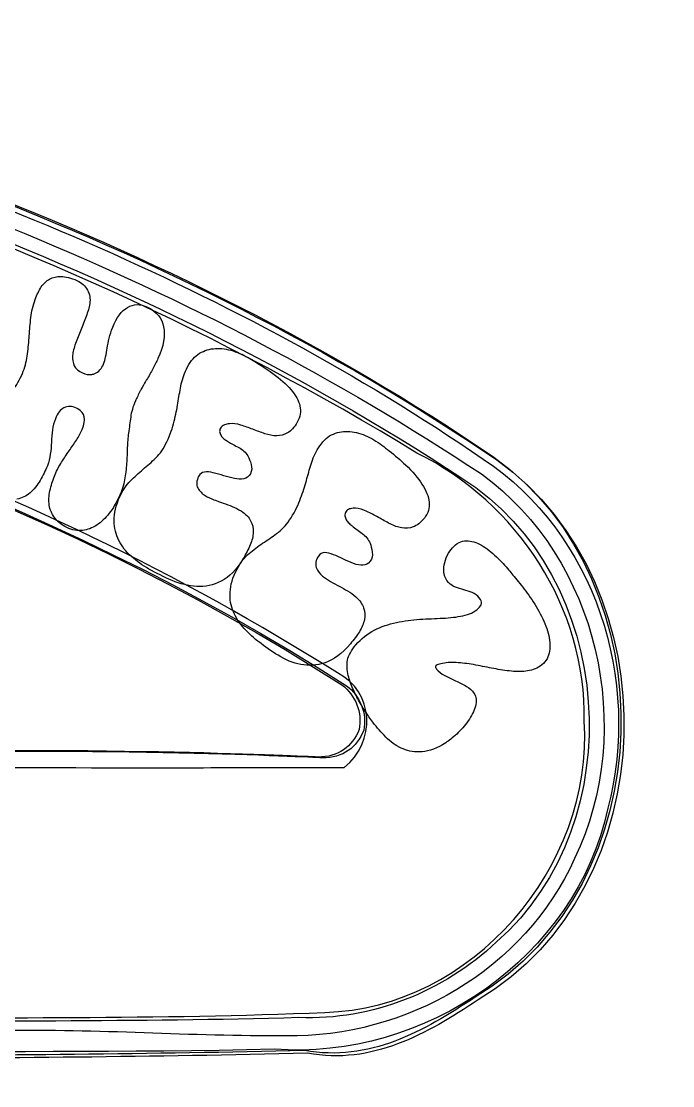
# Model space of a CAD drawing. Extents: x -1 to 139, y 0 to 188.
# Drawn here: x 119.6 to 138.55, y 106.15 to 137.11 of the extents above; entities that cross this region are included whole.
import ezdxf

# ---------------------------------------------------------------- set-up
doc = ezdxf.new("R2010")
doc.units = 0
for name, color, linetype in [('Back_Silk', 7, 'CONTINUOUS'), ('Edge', 7, 'CONTINUOUS'), ('Infill', 7, 'CONTINUOUS')]:
    doc.layers.add(name, color=color, linetype=linetype)

msp = doc.modelspace()

# ---------------------------------------------------------------- linework, layer by layer
at = {"layer": 'Back_Silk', "color": 7}
for points in [[(126.197348, 127.333609), (126.197425, 127.333568), (126.197522, 127.333609)], [(121.373131, 125.241328), (121.373499, 125.241163), (121.373558, 125.241162)], [(130.091698, 124.782621), (130.091766, 124.782568), (130.091795, 124.7825)], [(120.572228, 123.886656), (120.590547, 123.93162)], [(129.009849, 122.730554), (129.010334, 122.728181)], [(129.876154, 116.661905), (129.876154, 116.661941), (129.875805, 116.661972)]]:
    msp.add_lwpolyline(points, dxfattribs=at)
for points in [[(121.655531, 126.840518)], [(121.248975, 125.839597)], [(129.14645, 122.927633)]]:
    msp.add_lwpolyline(points, close=True, dxfattribs=at)
for points in [[(81.560466, 128.987392), (87.560466, 131.787392), (111.660466, 128.987392), (129.060468, 117.78739)], [(120.181615, 129.387153), (120.250332, 129.488834), (120.332396, 129.564936), (120.427893, 129.615291)], [(120.427893, 129.615291), (120.524979, 129.669985), (120.636662, 129.695924), (120.762834, 129.692808)], [(120.762834, 129.692808), (120.892884, 129.688062), (121.046534, 129.647895), (121.223057, 129.571776)], [(121.223057, 129.571776), (121.364311, 129.510871), (121.466146, 129.418536), (121.528147, 129.295464)], [(120.008154, 129.023483), (120.059038, 129.162615), (120.116784, 129.283842), (120.181615, 129.387153)], [(121.528147, 129.295464), (121.595798, 129.17495), (121.617606, 129.043986), (121.594248, 128.90271)], [(119.88234, 128.497379), (119.902791, 128.674165), (119.944564, 128.849594), (120.008154, 129.023483)], [(121.594248, 128.90271), (121.575348, 128.784682), (121.539681, 128.658982), (121.487324, 128.525448)], [(122.693795, 128.793381), (122.870008, 128.895185), (123.062562, 128.897589), (123.269945, 128.799159)], [(123.269945, 128.799159), (123.540037, 128.670988), (123.698416, 128.477806), (123.743621, 128.224052)], [(119.833976, 127.968949), (119.845801, 128.144447), (119.86189, 128.320597), (119.88234, 128.497379)], [(121.487324, 128.525448), (121.440607, 128.394469), (121.389103, 128.263124), (121.332782, 128.131359)], [(122.263259, 128.213189), (122.378353, 128.495989), (122.521303, 128.689681), (122.693795, 128.793381)], [(122.160755, 127.894145), (122.183822, 127.995423), (122.217938, 128.10181), (122.263259, 128.213189)], [(123.743621, 128.224052), (123.794601, 127.972141), (123.738775, 127.665), (123.578873, 127.300787)], [(119.783577, 127.441005), (119.805287, 127.617492), (119.822055, 127.793464), (119.833976, 127.968949)], [(121.332782, 128.131359), (121.278118, 128.003904), (121.227516, 127.874682), (121.18078, 127.743728)], [(122.099209, 127.609637), (122.11714, 127.698038), (122.137687, 127.792878), (122.160755, 127.894145)], [(121.18078, 127.743728), (121.135711, 127.617095), (121.107023, 127.498332), (121.09452, 127.387572)], [(122.056079, 127.35472), (122.070714, 127.434496), (122.085156, 127.519479), (122.099209, 127.609637)], [(124.737088, 127.423546), (124.876083, 127.517189), (125.027155, 127.57293), (125.190235, 127.590082)], [(125.190235, 127.590082), (125.353286, 127.60723), (125.521552, 127.592042), (125.694441, 127.544045)], [(119.661136, 126.935623), (119.722487, 127.100442), (119.763475, 127.26885), (119.783577, 127.441005)], [(121.09452, 127.387572), (121.087735, 127.279366), (121.104406, 127.180821), (121.144628, 127.091885)], [(121.997345, 127.145145), (122.023707, 127.209341), (122.043286, 127.279195), (122.056079, 127.35472)], [(123.578873, 127.300787), (123.537972, 127.20765), (123.487573, 127.108961), (123.42786, 127.004545)], [(124.404375, 126.996398), (124.493252, 127.189422), (124.603811, 127.332029), (124.737088, 127.423546)], [(125.694441, 127.544045), (125.871197, 127.493932), (126.039046, 127.423684), (126.197348, 127.333609)], [(126.197522, 127.333609), (126.463921, 127.182027), (126.704994, 127.02757), (126.920412, 126.87192)], [(121.144628, 127.091885), (121.186595, 127.007218), (121.265819, 126.938708), (121.382358, 126.885781)], [(121.741985, 126.866074), (121.855907, 126.915351), (121.941188, 127.008191), (121.997345, 127.145145)], [(123.42786, 127.004545), (123.371936, 126.898252), (123.311379, 126.791701), (123.246248, 126.684818)], [(124.240674, 126.504121), (124.274597, 126.668585), (124.329067, 126.832789), (124.404375, 126.996398)], [(119.389833, 126.432751), (119.50105, 126.581595), (119.591692, 126.749133), (119.661136, 126.935623)], [(121.382358, 126.885781), (121.47989, 126.841488), (121.570841, 126.826352), (121.655531, 126.840518)], [(121.655531, 126.840518), (121.685092, 126.84547), (121.713878, 126.853982), (121.741985, 126.866074)], [(123.246248, 126.684818), (123.247091, 126.686262), (123.064258, 126.363332), (123.065101, 126.364826)], [(126.920412, 126.87192), (127.135821, 126.71628), (127.309843, 126.558162), (127.442141, 126.400045)], [(123.065101, 126.364826), (123.009468, 126.258412), (122.962209, 126.160653), (122.923334, 126.071702)], [(124.157322, 126.008524), (124.184654, 126.176684), (124.212373, 126.341841), (124.240674, 126.504121)], [(127.442141, 126.400045), (127.580497, 126.243521), (127.668182, 126.084366), (127.705594, 125.924275)], [(122.923334, 126.071702), (122.849286, 125.902269), (122.803025, 125.744722), (122.784135, 125.599461)], [(120.845422, 125.873397), (120.740902, 125.819188), (120.657356, 125.712386), (120.594221, 125.553272)], [(121.207493, 125.860707), (121.074487, 125.921807), (120.953568, 125.925904), (120.845422, 125.873397)], [(121.248975, 125.839597), (121.235794, 125.847025), (121.222031, 125.854041), (121.207493, 125.860707)], [(121.373558, 125.241162), (121.491172, 125.525986), (121.450417, 125.72599), (121.248975, 125.839597)], [(124.048314, 125.479141), (124.093673, 125.663953), (124.130019, 125.84038), (124.157322, 126.008524)], [(127.705594, 125.924275), (127.743006, 125.764028), (127.716546, 125.606388), (127.627863, 125.450814)], [(120.594221, 125.553272), (120.55332, 125.450076), (120.525213, 125.341099), (120.509705, 125.226401)], [(122.784135, 125.599461), (122.765235, 125.45421), (122.744107, 125.299507), (122.720652, 125.135741)], [(123.835096, 124.879579), (123.935371, 125.092698), (124.006628, 125.292308), (124.048314, 125.479141)], [(125.65416, 125.408957), (125.610545, 125.407719), (125.561794, 125.396039), (125.507915, 125.374022)], [(125.984411, 125.36714), (125.868793, 125.403571), (125.758584, 125.417428), (125.65416, 125.408957)], [(127.627863, 125.450814), (127.543735, 125.303278), (127.449614, 125.200298), (127.346325, 125.141437)], [(120.509705, 125.226401), (120.497881, 125.110051), (120.487801, 124.99292), (120.479272, 124.875005)], [(121.205437, 124.929549), (121.272991, 125.030559), (121.328993, 125.134438), (121.373131, 125.241328)], [(122.720652, 125.135741), (122.70117, 125.000911), (122.68954, 124.859552), (122.685566, 124.71161)], [(125.395893, 125.279254), (125.37302, 125.234042), (125.365266, 125.19075), (125.372535, 125.149396)], [(125.372535, 125.149396), (125.385523, 125.110044), (125.404228, 125.072695), (125.428556, 125.037318)], [(125.507915, 125.374022), (125.456062, 125.35611), (125.418844, 125.324466), (125.395893, 125.279254)], [(126.333494, 125.246366), (126.216412, 125.290474), (126.100029, 125.330712), (125.984411, 125.36714)], [(126.687859, 125.117923), (126.572328, 125.157192), (126.454239, 125.200041), (126.333494, 125.246366)], [(127.030593, 125.057369), (126.921159, 125.056131), (126.807043, 125.076384), (126.687859, 125.117923)], [(127.346325, 125.141437), (127.248899, 125.084174), (127.143681, 125.056285), (127.030593, 125.057369)], [(128.622589, 125.083018), (128.772546, 125.157347), (128.931129, 125.191958), (129.098038, 125.185988)], [(129.098038, 125.185988), (129.264947, 125.180004), (129.433997, 125.140632), (129.60425, 125.067444)], [(120.479272, 124.875005), (120.476364, 124.75973), (120.465606, 124.642692), (120.447772, 124.523862)], [(120.992364, 124.616023), (121.0668, 124.724056), (121.137834, 124.828537), (121.205437, 124.929549)], [(123.515846, 124.414766), (123.639906, 124.536831), (123.746665, 124.691635), (123.835096, 124.879579)], [(125.428556, 125.037318), (125.455015, 125.006045), (125.485255, 124.977785), (125.519468, 124.952507)], [(125.519468, 124.952507), (125.557268, 124.925083), (125.590609, 124.902848), (125.619608, 124.885803)], [(125.619608, 124.885803), (125.713815, 124.830388), (125.817085, 124.774407), (125.929611, 124.717449)], [(128.243567, 124.702289), (128.352769, 124.882733), (128.478612, 125.010006), (128.622589, 125.083018)], [(129.60425, 125.067444), (129.778205, 124.991558), (129.940975, 124.896434), (130.091698, 124.782621)], [(130.091795, 124.7825), (130.163614, 124.728261), (130.23332, 124.674022), (130.300894, 124.619827)], [(120.447772, 124.523862), (120.435269, 124.407672), (120.406484, 124.293832), (120.361609, 124.182255)], [(120.774921, 124.289176), (120.847224, 124.403325), (120.919673, 124.512274), (120.992364, 124.616023)], [(122.685566, 124.71161), (122.685168, 124.561848), (122.677812, 124.407722), (122.663565, 124.249205)], [(125.929611, 124.717449), (126.042118, 124.660506), (126.129202, 124.577847), (126.190243, 124.470243)], [(126.190243, 124.470243), (126.226395, 124.404881), (126.258282, 124.323084), (126.285517, 124.225014)], [(128.028353, 124.233846), (128.079527, 124.39303), (128.151026, 124.549365), (128.243567, 124.702289)], [(130.300894, 124.619827), (130.473249, 124.48434), (130.632046, 124.347896), (130.777157, 124.211557)], [(120.361609, 124.182255), (120.304619, 124.040631), (120.235194, 123.89966), (120.153518, 123.759162)], [(120.590547, 123.93162), (120.642981, 124.060096), (120.704381, 124.179303), (120.774921, 124.289176)], [(122.663565, 124.249205), (122.654842, 124.093089), (122.635554, 123.934462), (122.605993, 123.773239)], [(123.140779, 124.080625), (123.268638, 124.185487), (123.393696, 124.296849), (123.515846, 124.414766)], [(126.285517, 124.225014), (126.316339, 124.124696), (126.309069, 124.034366), (126.264582, 123.953965)], [(127.89274, 123.751853), (127.938002, 123.915457), (127.983071, 124.076057), (128.028353, 124.233846)], [(130.777157, 124.211557), (130.979568, 124.021395), (131.138868, 123.832937), (131.254922, 123.65065)], [(120.436102, 123.460752), (120.469249, 123.603341), (120.514512, 123.745342), (120.572228, 123.886656)], [(122.774231, 123.740948), (122.894297, 123.860636), (123.016467, 123.973891), (123.140779, 124.080625)], [(124.760708, 123.877073), (124.695964, 123.749778), (124.688598, 123.637281), (124.737931, 123.539483)], [(124.927936, 124.00358), (124.853985, 123.993263), (124.798294, 123.950981), (124.760708, 123.877073)], [(125.185079, 123.981181), (125.091162, 124.004437), (125.005406, 124.011824), (124.927936, 124.00358)], [(125.493125, 123.894224), (125.387354, 123.930975), (125.284608, 123.959927), (125.185079, 123.981181)], [(125.799, 123.813324), (125.702951, 123.834516), (125.601057, 123.861538), (125.493125, 123.894224)], [(126.264582, 123.953965), (126.217866, 123.869536), (126.153006, 123.820896), (126.070303, 123.807546)], [(120.153518, 123.759162), (120.070166, 123.614394), (119.971567, 123.494277), (119.858227, 123.398579)], [(122.605993, 123.773239), (122.578371, 123.616211), (122.527971, 123.457937), (122.45527, 123.298076)], [(122.473948, 123.29617), (122.556235, 123.477047), (122.656035, 123.625422), (122.774231, 123.740948)], [(124.737931, 123.539483), (124.789299, 123.445778), (124.859829, 123.372553), (124.949753, 123.319321)], [(126.070303, 123.807546), (125.991118, 123.792018), (125.900729, 123.794071), (125.799, 123.813324)], [(127.726742, 123.240152), (127.792164, 123.417762), (127.847487, 123.588281), (127.89274, 123.751853)], [(131.254922, 123.65065), (131.377363, 123.46891), (131.446982, 123.29241), (131.464612, 123.124418)], [(119.858227, 123.398579), (119.748415, 123.301253), (119.620158, 123.240126), (119.473351, 123.214685)], [(120.414973, 123.042076), (120.397818, 123.172652), (120.404699, 123.312238), (120.436102, 123.460752)], [(122.45527, 123.298076), (122.371142, 123.11303), (122.272641, 122.948265), (122.160435, 122.803572)], [(122.304529, 122.588933), (122.299683, 122.799376), (122.355316, 123.035512), (122.473948, 123.29617)], [(124.949753, 123.319321), (125.032718, 123.270179), (125.118096, 123.229888), (125.205956, 123.198343)], [(127.448344, 122.672754), (127.571726, 122.871273), (127.664751, 123.060035), (127.726742, 123.240152)], [(120.564533, 122.679934), (120.485542, 122.789206), (120.435617, 122.909842), (120.414973, 123.042076)], [(125.205956, 123.198343), (125.22534, 123.191224), (125.455006, 123.106506), (125.474419, 123.099356)], [(125.474419, 123.099356), (125.564265, 123.071034), (125.651912, 123.038245), (125.737193, 123.001039)], [(125.737193, 123.001039), (125.828105, 122.965712), (125.914482, 122.921883), (125.9961, 122.869685)], [(129.14645, 122.927633), (129.104968, 122.914746), (129.072402, 122.890871), (129.048811, 122.856152)], [(129.172231, 122.93403), (129.163508, 122.932276), (129.154689, 122.930212), (129.14645, 122.927633)], [(129.323177, 122.947597), (129.279272, 122.952653), (129.228872, 122.948156), (129.172231, 122.93403)], [(129.650278, 122.857009), (129.538304, 122.910774), (129.429074, 122.940819), (129.323177, 122.947597)], [(131.464612, 123.124418), (131.482252, 122.956139), (131.434567, 122.802712), (131.323795, 122.663167)], [(120.93269, 122.387179), (120.767913, 122.46746), (120.64522, 122.5647), (120.564533, 122.679934)], [(122.160435, 122.803572), (122.048229, 122.658873), (121.92697, 122.544538), (121.797027, 122.460392)], [(125.9961, 122.869685), (126.128727, 122.784853), (126.220502, 122.6894), (126.271309, 122.584772)], [(127.079955, 122.252388), (127.216314, 122.35785), (127.339569, 122.497722), (127.448344, 122.672754)], [(129.048811, 122.856152), (129.02051, 122.814562), (129.00762, 122.772673), (129.009849, 122.730554)], [(129.010334, 122.728181), (129.019056, 122.688138), (129.032819, 122.64921), (129.052494, 122.611345)], [(129.052494, 122.611345), (129.075174, 122.576492), (129.102118, 122.544064), (129.13323, 122.513978)], [(129.987139, 122.682526), (129.874593, 122.745113), (129.762261, 122.803236), (129.650278, 122.857009)], [(130.328351, 122.496571), (130.216795, 122.555113), (130.103086, 122.617141), (129.987139, 122.682526)], [(131.323795, 122.663167), (131.21878, 122.530848), (131.109482, 122.445132), (130.997072, 122.405032)], [(121.382968, 122.304277), (121.236781, 122.284281), (121.087134, 122.311912), (120.93269, 122.387179)], [(121.797027, 122.460392), (121.665156, 122.372012), (121.527246, 122.320034), (121.382968, 122.304277)], [(122.440617, 122.009569), (122.35329, 122.181185), (122.30766, 122.374155), (122.304529, 122.588933)], [(126.271309, 122.584772), (126.327814, 122.481875), (126.353498, 122.371199), (126.348749, 122.253195)], [(129.13323, 122.513978), (129.167734, 122.48123), (129.198361, 122.454239), (129.225306, 122.433026)], [(129.225306, 122.433026), (129.312826, 122.364022), (129.409205, 122.292902), (129.514762, 122.2189)], [(130.666579, 122.37736), (130.555846, 122.395303), (130.443301, 122.435149), (130.328351, 122.496571)], [(130.997072, 122.405032), (130.890788, 122.365443), (130.780723, 122.356457), (130.666579, 122.37736)], [(122.804209, 121.546412), (122.652546, 121.682101), (122.531374, 121.836111), (122.440617, 122.009569)], [(126.348749, 122.253195), (126.343903, 122.135158), (126.314439, 122.011608), (126.260453, 121.882284)], [(126.672322, 121.967354), (126.810019, 122.055807), (126.945961, 122.150777), (127.079955, 122.252388)], [(129.514762, 122.2189), (129.620281, 122.144933), (129.696975, 122.048892), (129.744001, 121.931998)], [(132.14162, 121.799344), (132.261957, 121.935686), (132.395118, 122.004646), (132.54208, 122.003194)], [(132.54208, 122.003194), (132.689004, 122.00175), (132.837003, 121.959004), (132.984731, 121.873844)], [(126.260453, 121.882284), (126.208794, 121.756911), (126.141812, 121.625478), (126.059622, 121.487569)], [(126.273751, 121.674466), (126.405051, 121.778954), (126.537882, 121.876624), (126.672322, 121.967354)], [(129.744001, 121.931998), (129.771624, 121.861147), (129.792753, 121.774543), (129.806806, 121.672499)], [(131.990112, 121.57522), (132.037119, 121.663198), (132.08745, 121.73797), (132.14162, 121.799344)], [(132.984731, 121.873844), (133.135764, 121.785133), (133.280895, 121.673046), (133.418746, 121.537749)], [(123.31422, 121.181924), (123.128983, 121.287723), (122.959196, 121.40889), (122.804209, 121.546412)], [(126.059622, 121.487569), (125.864965, 121.160933), (125.648645, 120.94164), (125.415743, 120.827423)], [(125.929418, 121.269058), (126.0304, 121.438496), (126.144758, 121.573857), (126.273751, 121.674466)], [(128.245428, 121.555802), (128.165468, 121.438788), (128.14398, 121.328251), (128.179909, 121.224522)], [(128.426778, 121.657575), (128.352245, 121.65785), (128.291883, 121.623743), (128.245428, 121.555802)], [(128.678736, 121.598517), (128.588598, 121.635196), (128.504509, 121.654768), (128.426778, 121.657575)], [(128.973145, 121.466919), (128.872937, 121.519198), (128.774707, 121.563017), (128.678736, 121.598517)], [(129.266294, 121.340159), (129.173637, 121.376024), (129.076027, 121.418346), (128.973145, 121.466919)], [(129.749041, 121.406187), (129.690791, 121.329806), (129.619525, 121.291974), (129.535368, 121.291873)], [(129.806806, 121.672499), (129.824155, 121.567615), (129.804868, 121.478918), (129.749041, 121.406187)], [(131.900168, 121.307795), (131.919553, 121.398178), (131.949405, 121.48736), (131.990112, 121.57522)], [(133.418746, 121.537749), (133.55654, 121.402493), (133.676965, 121.272452), (133.780041, 121.149591)], [(123.987031, 120.851327), (123.749466, 120.951522), (123.525499, 121.061248), (123.31422, 121.181924)], [(125.682539, 120.590137), (125.702408, 120.797975), (125.783948, 121.024954), (125.929418, 121.269058)], [(128.179909, 121.224522), (128.218484, 121.124431), (128.278275, 121.041905), (128.359786, 120.976272)], [(129.535368, 121.291873), (129.454438, 121.289087), (129.364815, 121.305296), (129.266294, 121.340159)], [(131.901138, 121.033162), (131.884176, 121.122657), (131.883692, 121.214124), (131.900168, 121.307795)], [(133.780041, 121.149591), (133.849534, 121.06672), (133.943645, 120.953204), (134.052943, 120.817014)], [(124.704987, 120.674237), (124.463807, 120.686288), (124.225555, 120.745181), (123.987031, 120.851327)], [(125.415743, 120.827423), (125.185505, 120.710885), (124.949133, 120.660194), (124.704987, 120.674237)], [(128.359786, 120.976272), (128.434997, 120.915676), (128.513659, 120.863403), (128.595955, 120.819294)], [(128.595955, 120.819294), (128.68144, 120.772597), (128.764976, 120.726683), (128.846962, 120.681459)], [(132.029161, 120.789631), (131.960638, 120.862824), (131.91807, 120.943627), (131.901138, 121.033162)], [(132.229334, 120.652875), (132.154898, 120.680919), (132.088313, 120.726419), (132.029161, 120.789631)], [(134.052943, 120.817014), (134.170005, 120.678322), (134.287193, 120.524682), (134.403228, 120.356091)], [(125.744472, 120.004629), (125.681279, 120.183194), (125.660247, 120.378153), (125.682539, 120.590137)], [(128.846962, 120.681459), (128.931672, 120.639921), (129.013425, 120.594131), (129.092203, 120.54416)], [(129.092203, 120.54416), (129.176816, 120.495182), (129.255642, 120.438306), (129.328411, 120.373744)], [(132.471706, 120.576019), (132.390776, 120.59909), (132.310031, 120.624719), (132.229334, 120.652875)], [(132.714426, 120.494376), (132.636695, 120.52894), (132.555775, 120.556168), (132.471706, 120.576019)], [(132.922449, 120.344674), (132.864878, 120.412945), (132.795317, 120.462998), (132.714426, 120.494376)], [(129.328411, 120.373744), (129.446655, 120.268827), (129.522603, 120.159532), (129.5564, 120.048)], [(132.891144, 120.034642), (132.943675, 120.084053), (132.974109, 120.131844), (132.982347, 120.178324)], [(132.982347, 120.178324), (132.993881, 120.227828), (132.973624, 120.283549), (132.922449, 120.344674)], [(134.403228, 120.356091), (134.522383, 120.183385), (134.630819, 120.000697), (134.727673, 119.808986)], [(126.036555, 119.507585), (125.908124, 119.658719), (125.810766, 119.823838), (125.744472, 120.004629)], [(129.5564, 120.048), (129.596041, 119.937237), (129.603891, 119.823909), (129.580242, 119.708614)], [(131.863241, 119.752703), (132.076876, 119.762298), (132.271252, 119.783872), (132.446322, 119.820438)], [(132.446322, 119.820438), (132.627488, 119.856653), (132.776253, 119.926512), (132.891144, 120.034642)], [(129.580242, 119.708614), (129.556594, 119.593266), (129.507551, 119.476857), (129.433619, 119.358824)], [(129.867916, 119.403437), (130.070579, 119.503394), (130.284649, 119.57861), (130.510225, 119.626622)], [(130.510225, 119.626622), (130.73581, 119.67464), (130.962956, 119.705716), (131.191254, 119.718902)], [(131.191254, 119.718902), (131.425892, 119.732295), (131.649335, 119.743066), (131.863241, 119.752703)], [(134.727673, 119.808986), (134.830982, 119.615856), (134.902316, 119.426892), (134.941996, 119.245246)], [(126.478731, 119.087606), (126.315088, 119.214745), (126.167961, 119.354255), (126.036555, 119.507585)], [(129.433619, 119.358824), (129.362576, 119.244277), (129.275434, 119.126467), (129.172454, 119.004651)], [(129.333441, 118.972922), (129.490697, 119.155968), (129.667918, 119.300616), (129.867916, 119.403437)], [(134.941996, 119.245246), (134.984544, 119.059197), (134.98784, 118.887887), (134.953239, 118.733164)], [(126.510133, 119.063359), (126.499666, 119.071407), (126.489101, 119.079496), (126.478731, 119.087606)], [(127.073926, 118.673184), (126.873774, 118.795513), (126.686201, 118.924937), (126.510133, 119.063359)], [(129.172454, 119.004651), (128.928842, 118.716498), (128.68175, 118.535402), (128.439194, 118.457537)], [(129.089538, 118.535202), (129.119293, 118.67101), (129.200038, 118.817642), (129.333441, 118.972922)], [(127.732664, 118.405557), (127.503977, 118.449272), (127.285846, 118.537704), (127.073926, 118.673184)], [(134.953239, 118.733164), (134.918638, 118.578151), (134.830051, 118.454074), (134.690087, 118.358164)], [(128.439194, 118.457537), (128.19844, 118.376925), (127.963696, 118.35953), (127.732664, 118.405557)], [(129.112702, 118.080293), (129.074127, 118.248408), (129.065501, 118.399879), (129.089538, 118.535202)], [(131.66838, 118.376497), (131.651613, 118.361506), (131.646282, 118.342965), (131.652291, 118.320916)], [(131.652291, 118.320916), (131.661983, 118.301839), (131.671288, 118.285836), (131.681368, 118.272888)], [(131.730119, 118.406852), (131.705695, 118.40159), (131.685148, 118.391489), (131.66838, 118.376497)], [(131.681368, 118.272888), (131.739424, 118.198621), (131.817717, 118.136987), (131.917091, 118.086448)], [(131.799612, 118.427322), (131.777708, 118.418964), (131.754544, 118.412124), (131.730119, 118.406852)], [(132.249261, 118.460369), (132.090474, 118.469964), (131.940497, 118.458409), (131.799612, 118.427322)], [(132.752245, 118.399753), (132.581799, 118.430293), (132.414018, 118.450247), (132.249261, 118.460369)], [(133.28009, 118.298919), (133.104662, 118.334855), (132.928798, 118.36846), (132.752245, 118.399753)], [(133.791158, 118.217626), (133.625781, 118.235466), (133.45546, 118.262993), (133.28009, 118.298919)], [(134.690087, 118.358164), (134.564883, 118.272373), (134.42458, 118.224335), (134.270464, 118.210611)], [(129.248208, 117.695666), (129.188892, 117.824353), (129.143523, 117.952291), (129.112702, 118.080293)], [(131.917091, 118.086448), (132.018956, 118.032611), (132.123902, 117.980036), (132.232203, 117.928347)], [(134.270464, 118.210611), (134.118831, 118.192802), (133.959055, 118.195898), (133.791158, 118.217626)], [(129.060468, 117.78739), (129.460468, 117.48739), (129.660468, 116.98739), (129.560468, 116.48739)], [(129.439997, 117.316772), (129.368275, 117.437678), (129.304403, 117.563698), (129.248208, 117.695666)], [(132.232203, 117.928347), (132.343982, 117.879483), (132.449191, 117.82611), (132.547634, 117.768666)], [(132.547634, 117.768666), (132.646068, 117.711228), (132.718807, 117.645833), (132.765271, 117.574409)], [(132.765271, 117.574409), (132.837381, 117.463566), (132.852404, 117.33487), (132.809468, 117.192046)], [(129.657344, 116.962689), (129.580872, 117.07488), (129.50852, 117.192674), (129.439997, 117.316772)], [(132.809468, 117.192046), (132.768761, 117.045503), (132.698628, 116.902462), (132.599846, 116.762711)], [(128.360468, 115.68739), (128.160468, 115.68739), (106.660466, 116.88739), (90.260466, 113.18739)], [(129.875805, 116.661972), (129.806215, 116.750363), (129.733883, 116.850465), (129.657344, 116.962689)], [(132.599846, 116.762711), (132.501083, 116.622991), (132.388721, 116.496773), (132.264051, 116.382668)], [(129.560468, 116.48739), (129.360468, 115.98739), (128.960468, 115.68739), (128.360468, 115.68739)], [(130.254933, 116.244018), (130.117954, 116.376235), (129.992111, 116.51459), (129.876154, 116.661905)], [(130.710853, 115.94654), (130.542219, 116.013553), (130.391864, 116.111846), (130.254933, 116.244018)], [(131.947292, 116.128614), (131.696885, 115.966508), (131.465155, 115.881209), (131.259003, 115.865867)], [(132.264051, 116.382668), (132.139652, 116.26882), (132.033155, 116.184196), (131.947292, 116.128614)], [(131.259003, 115.865867), (131.057493, 115.849885), (130.875571, 115.877041), (130.710853, 115.94654)]]:
    msp.add_open_spline(points, degree=3, dxfattribs=at)
at = {"layer": 'Edge', "color": 7}
for points in [[(101.363603, 137.113727), (112.619493, 134.76469), (123.786183, 130.938782), (133.348973, 124.435668)], [(133.348973, 124.435668), (138.460533, 120.777921), (138.260263, 111.975921), (132.802613, 108.728171)], [(132.802613, 108.728171), (131.299663, 107.736252), (129.717633, 106.8265), (127.841403, 107.180396)], [(127.841403, 107.180396), (118.937643, 106.92985), (109.959113, 107.207065), (101.110893, 106.233215)]]:
    msp.add_open_spline(points, degree=3, dxfattribs=at)
at = {"layer": 'Infill', "color": 7}
for points in [[(131.10805, 124.554724), (119.70979, 131.523459), (106.65754, 135.58611), (93.421887, 137.088276)], [(101.44917, 137.033004), (112.70507, 134.683967), (123.87176, 130.858059), (133.43454, 124.354945)], [(100.97156, 136.052217), (112.04481, 133.871175), (122.93983, 130.041285), (132.41616, 123.828255)], [(109.09512, 135.043365), (117.52018, 132.674786), (125.79072, 129.346844), (133.03476, 124.381534)], [(81.425742, 129.011026), (87.425742, 131.811026), (111.52574, 129.011026), (128.92574, 117.811024)], [(128.79594, 118.15822), (119.59929, 123.972982), (109.0803, 127.545141), (98.38211, 129.371057)], [(135.97417, 116.761999), (136.04567, 120.041013), (134.02731, 123.117626), (131.10805, 124.554724)], [(133.43454, 124.354945), (138.5461, 120.697198), (138.34583, 111.895198), (132.88819, 108.647448)], [(133.03476, 124.381534), (136.30284, 122.219249), (137.63645, 117.949289), (136.66004, 114.222672)], [(132.41616, 123.828255), (136.89903, 120.984371), (137.39988, 113.8236), (133.42396, 110.333005)], [(128.99073, 115.412433), (129.92859, 116.121953), (129.87056, 117.642462), (128.79594, 118.15822)], [(128.92574, 117.811024), (129.32574, 117.511024), (129.52574, 117.011024), (129.42574, 116.511024)], [(128.22574, 115.711024), (128.02574, 115.711024), (106.52574, 116.911024), (90.125742, 113.211024)], [(128.42812, 108.285136), (132.71119, 108.392973), (136.25364, 112.530484), (135.97417, 116.761999)], [(129.42574, 116.511024), (129.22574, 116.011024), (128.82574, 115.711024), (128.22574, 115.711024)], [(93.036783, 113.370438), (102.62166, 115.104421), (112.38073, 115.498386), (122.10294, 115.397353)], [(122.10294, 115.397353), (124.39887, 115.402353), (126.6948, 115.407403), (128.99073, 115.412433)], [(136.66004, 114.222672), (135.74316, 109.880824), (131.31379, 106.87756), (126.95931, 107.215889)], [(133.42396, 110.333005), (131.87052, 108.87977), (129.81445, 108.048073), (127.67499, 108.134665)], [(99.363702, 107.058436), (108.96695, 108.600098), (118.74538, 107.875747), (128.42812, 108.285136)], [(127.67499, 108.134665), (118.27147, 107.851176), (108.79755, 108.398686), (99.466735, 107.004002)], [(132.88819, 108.647448), (131.38524, 107.655529), (129.80321, 106.745777), (127.92698, 107.099673)], [(126.95931, 107.215889), (118.39554, 106.990479), (109.77565, 107.470215), (101.26188, 106.35391)], [(127.92698, 107.099673), (119.02321, 106.849127), (110.04468, 107.126343), (101.19646, 106.152492)]]:
    msp.add_open_spline(points, degree=3, dxfattribs=at)
at = {"layer": 'Infill', "color": 1}
for points in [[(105.357715, 135.531869), (115.102425, 133.198362), (124.609291, 129.501788), (132.982719, 123.945931)], [(132.982719, 123.945931), (136.387235, 121.476487), (137.502608, 116.521259), (135.691703, 112.762337)], [(135.691703, 112.762337), (134.267116, 109.542921), (130.77637, 107.533251), (127.297172, 107.606091)], [(127.297172, 107.606091), (124.547067, 107.576391), (121.802675, 107.810821), (119.051075, 107.748661)]]:
    msp.add_open_spline(points, degree=3, dxfattribs=at)

doc.saveas('drawing.dxf')
